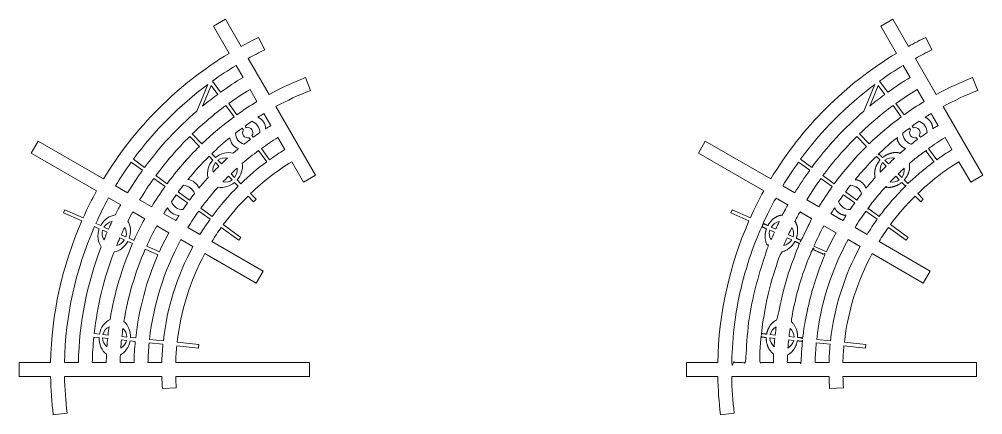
# Model space of a CAD drawing. Header units: inches. Extents: x -17.3 to 28.4, y -11 to 34.2.
# Drawn here: x -17.301 to -12.969, y 19.297 to 21.075 of the extents above; entities that cross this region are included whole.
import ezdxf

# ---------------------------------------------------------------- set-up
doc = ezdxf.new("R2010")
doc.units = ezdxf.units.IN
doc.header["$MEASUREMENT"] = 0
doc.layers.add('NOPLOT', color=5, linetype='Continuous', lineweight=5)

msp = doc.modelspace()

# ---------------------------------------------------------------- linework, layer by layer
at = {"layer": 'NOPLOT'}
for p, q in [((-16.4275701082407, 21.04409855505505), (-16.37344352050417, 21.07534855505505)), ((-16.37344352050417, 21.07534855505505), (-16.30298396923868, 20.95330903238471)), ((-16.3571105569752, 20.92205903238471), (-16.4275701082407, 21.04409855505505)), ((-16.1972877331111, 20.93771968308324), (-16.2248364652023, 20.99382144086177)), ((-16.27172821637896, 20.89917248040287), (-16.17795789758502, 20.73675752400983)), ((-16.43288369951943, 20.79729567679967), (-16.39614666427653, 20.7467314856797)), ((-15.99138897844884, 20.7551257416525), (-16.01451141766884, 20.81319232604415)), ((-16.45350312378628, 20.78221677683689), (-16.50282731409591, 20.66265025669039)), ((-16.43828160129287, 20.77814241344814), (-16.47690563630123, 20.68451408562412)), ((-16.43828160129287, 20.77814241344814), (-16.40878755481363, 20.73754734111262)), ((-16.37205048078778, 20.68698309661248), (-16.33531336282293, 20.6364187916355)), ((-16.35940959025068, 20.69616724117956), (-16.32267247228583, 20.64560293620258)), ((-16.14669986796973, 20.68261702857166), (-15.96873533383033, 20.37437341349689)), ((-16.29857619480669, 20.5858544177687), (-16.29321101053011, 20.57846987513044)), ((-16.28593530426958, 20.59503856233578), (-16.28057011999321, 20.5876540196978)), ((-16.53436221910011, 20.54856841092236), (-16.49070646746088, 20.5038410130215)), ((-16.52318053389487, 20.55948218849802), (-16.47952478225564, 20.51475479059716)), ((-16.26723141715792, 20.5427120325118), (-16.2618389694378, 20.53528996496275)), ((-16.25459052662061, 20.5518961770786), (-16.2491980789007, 20.54447410952983)), ((-17.24746436267917, 20.47281462836776), (-17.21621436267917, 20.52694121610428)), ((-16.2124607873852, 20.49390956568089), (-16.17572341903444, 20.44334491607726)), ((-16.44705065634417, 20.45911355418313), (-16.43049407559475, 20.44215054822743)), ((-16.43586897113893, 20.4700273317588), (-16.41931239038951, 20.45306432580309)), ((-16.22510167792231, 20.48472542111381), (-16.18836430957154, 20.43416077151018)), ((-16.79729567679988, 20.43288369951913), (-16.74673148567991, 20.39614666427624)), ((-16.7881115322328, 20.44552459005624), (-16.73754734111283, 20.40878755481334)), ((-16.41939188679295, 20.43077582674258), (-16.40339477707369, 20.41438602551799)), ((-16.40821020158771, 20.44168960431824), (-16.39221309186846, 20.42529980309365)), ((-16.02286192156686, 20.34312341349689), (-16.07578519033024, 20.43478920389769)), ((-16.68698309661269, 20.37205048078749), (-16.63641879163572, 20.33531336282263)), ((-16.35973881919934, 20.36965841631944), (-16.34377572393729, 20.35330346452717)), ((-16.34855713399411, 20.38057219389509), (-16.33259403873205, 20.36421724210282)), ((-15.96873533383016, 20.37437341349699), (-16.02286192156669, 20.34312341349699)), ((-16.69616724117977, 20.35940959025038), (-16.64560293620279, 20.32267247228553)), ((-16.33267353513549, 20.3419287430423), (-16.31608277001947, 20.32493071357402)), ((-16.32149184993025, 20.35284252061796), (-16.30490108481424, 20.33584449114968)), ((-16.59503856233599, 20.28593530426929), (-16.54447410953004, 20.2491980789004)), ((-16.58585441776891, 20.29857619480639), (-16.53528996496296, 20.26183896943751)), ((-16.27242661393998, 20.28020290130485), (-16.24770765538522, 20.25487715032224)), ((-16.26124492873475, 20.29111667888051), (-16.23652597017998, 20.2657909278979)), ((-16.24770765538522, 20.25487715032224), (-16.23652597017998, 20.2657909278979)), ((-17.10186624985162, 20.20464495853523), (-17.09551098980356, 20.21891910631089)), ((-17.10186624985162, 20.20464495853523), (-17.0200013288778, 20.16819634739722)), ((-17.09551098980356, 20.21891910631089), (-17.01364606882975, 20.18247049517289)), ((-16.4939095656811, 20.21246078738491), (-16.44334491607747, 20.17572341903414)), ((-16.48472542111402, 20.22510167792202), (-16.4341607715104, 20.18836430957125)), ((-16.95654882095982, 20.15704916256906), (-16.93475945660031, 20.14734791252159)), ((-16.38359599809021, 20.15162685126248), (-16.30440023247498, 20.094087759505)), ((-16.96290408100788, 20.1427750147934), (-16.94111471664836, 20.13307376474592)), ((-16.9267258943275, 20.12666744830087), (-16.90580677966782, 20.11735365838314)), ((-16.92037063427945, 20.14094159607654), (-16.89945151961976, 20.1316278061588)), ((-16.84235415800259, 20.10620642291144), (-16.82147212958224, 20.09690914485129)), ((-16.39278014265728, 20.13898596072537), (-16.31358437704205, 20.08144686896789)), ((-16.84870941805065, 20.09193227513578), (-16.82782738963029, 20.08263499707562)), ((-16.81330681849975, 20.07617002228125), (-16.79161198814277, 20.06651086148344)), ((-16.80708330726138, 20.09050282840624), (-16.78525672809472, 20.0807850092591)), ((-16.31358437704205, 20.08144686896789), (-16.30440023247498, 20.094087759505)), ((-16.73451448044421, 20.04108941319645), (-16.67741688360723, 20.01566792522248)), ((-16.72815922039615, 20.05536356097212), (-16.67106162355917, 20.02994207299815)), ((-16.96561601316166, 19.6461869168224), (-16.94189685707551, 19.64369393306082)), ((-16.96398275592311, 19.66172632143753), (-16.94040702682772, 19.65924841246013)), ((-16.92623261319258, 19.6420475546865), (-16.90345748154447, 19.63965379189155)), ((-16.92459935595403, 19.65758695930163), (-16.90182422430591, 19.65519319650668)), ((-16.84129886524124, 19.63312065805984), (-16.81856777011586, 19.63073152368994)), ((-16.83966560800268, 19.64866006267497), (-16.81693451287731, 19.64627092830507)), ((-16.80290352623294, 19.62908514531562), (-16.77914015189838, 19.62658751402886)), ((-16.80127026899438, 19.64462454993075), (-16.77750689465982, 19.64212691864399)), ((-16.71534806939811, 19.63559376284985), (-16.65318911413253, 19.62906059339177)), ((-16.71698132663667, 19.62005435823473), (-16.65482237137108, 19.61352118877664)), ((-16.59266326389821, 19.60698800332091), (-16.49530817312453, 19.59675557095595)), ((-16.59103000665965, 19.62252740793605), (-16.49367491588597, 19.61229497557108)), ((-16.49530817312453, 19.59675557095595), (-16.49367491588597, 19.61229497557108)), ((-17.16009452621387, 19.53125), (-17.30101362874487, 19.53125)), ((-17.30101362874487, 19.53125), (-17.30101362874487, 19.46875)), ((-15.99621471007911, 19.53125000000001), (-16.59744379292394, 19.53125)), ((-15.99621471007911, 19.46875), (-15.99621471007911, 19.53125)), ((-17.30101362874487, 19.46875), (-17.16009452621387, 19.46875)), ((-17.09758302049444, 19.46875), (-16.65996776128494, 19.46875)), ((-16.59744379292394, 19.46875), (-15.99621471007911, 19.46875)), ((-16.59484891033548, 19.41835868285907), (-16.65720885494216, 19.41415458216161)), ((-17.08582774798692, 19.30404484291673), (-17.14789344414755, 19.29668350976509))]:
    msp.add_line(p, q, dxfattribs=at)
for points in [[(-14.21621436267917, 20.52694121610428), (-13.9220590323847, 20.35711055697521, -0.1220899448771055), (-13.3571105569752, 20.92205903238471), (-13.4275701082407, 21.04409855505505), (-13.37344352050417, 21.07534855505505), (-13.30298396923868, 20.95330903238471, -0.01325590650633228), (-13.2248364652023, 20.99382144086177), (-13.1972877331111, 20.93771968308324, 0.01311781863238599), (-13.27172821637896, 20.89917248040287), (-13.17795789758502, 20.73675752400983, -0.03201610850712185), (-13.01451141766884, 20.81319232604415), (-12.99138897844884, 20.7551257416525, 0.03182321069279478), (-13.14669986796973, 20.68261702857166), (-12.96873533383016, 20.37437341349699), (-13.02286192156669, 20.34312341349699), (-13.07578519033024, 20.43478920389769, 0.05357402110058739), (-13.26124492873475, 20.29111667888051), (-13.23652597017998, 20.2657909278979), (-13.24770765538522, 20.25487715032224), (-13.27242661393998, 20.28020290130485, 0.03876241194840235), (-13.38359599809021, 20.15162685126248), (-13.30440023247498, 20.094087759505), (-13.31358437704205, 20.08144686896789), (-13.39278014265728, 20.13898596072537, 0.01728576982882796), (-13.43478920389768, 20.07578519033024), (-13.20497129528977, 19.94309975893087), (-13.23622129528977, 19.88897317119434), (-13.46603920389768, 20.02165860259372, 0.09611823778693464), (-13.59103000665965, 19.62252740793605), (-13.49367491588597, 19.61229497557108), (-13.49530817312453, 19.59675557095595), (-13.59266326389821, 19.60698800332091, 0.01728576982877788), (-13.59744379292394, 19.53125), (-12.99621471007911, 19.53125000000001), (-12.99621471007911, 19.46875), (-13.59744379292394, 19.46875, 0.01149131748547241), (-13.59484891033548, 19.41835868285907), (-13.65720885494216, 19.41415458216162, -0.011778956053687), (-13.65996776128494, 19.46875), (-14.09758302049444, 19.46875, 0.02585200156645702), (-14.08582774798692, 19.30404484291673), (-14.14789344414735, 19.29668350976512, -0.02599015819745427), (-14.16009452621387, 19.46875), (-14.30101362874487, 19.46875), (-14.30101362874487, 19.53125), (-14.16009452621387, 19.53125, -0.09916105318527503), (-14.0200013288778, 20.16819634739722), (-14.10186624985162, 20.20464495853523), (-14.09551098980356, 20.21891910631089), (-14.01364606882975, 20.18247049517289, -0.02030091509329661), (-13.9533090323847, 20.30298396923868), (-14.24746436267917, 20.47281462836776)], [(-13.39614666427653, 20.7467314856797, -0.01982181695688057), (-13.29459858276042, 20.81378511696327), (-13.32585480411549, 20.86792248040287, 0.02007073608382329), (-13.43288369951943, 20.79729567679967)], [(-13.73754734111283, 20.40878755481334), (-13.78811153223281, 20.44552459005624, -0.07468151206070732), (-13.45350312378628, 20.78221677683689), (-13.50282731409591, 20.66265025669039, 0.05647560060111221)], [(-13.40878755481363, 20.73754734111262), (-13.43828160129287, 20.77814241344814), (-13.47690563630123, 20.68451408562412, -0.01405922582951429)], [(-13.32267247228583, 20.64560293620258, -0.01925779175531792), (-13.23208448532155, 20.70550752400983), (-13.26334183324483, 20.75964683872281, 0.01955177181350289), (-13.35940959025068, 20.69616724117956)], [(-13.33531336282293, 20.6364187916355), (-13.37205048078778, 20.68698309661248, 0.03359932627606736), (-13.52318053389487, 20.55948218849802), (-13.47952478225564, 20.51475479059716, -0.03348166704087065)], [(-13.29095449232216, 20.51322007381517, -0.3138985902246096), (-13.32855307460469, 20.56315735338794, -0.006974233954115974), (-13.29857619480669, 20.5858544177687), (-13.29321101053011, 20.57846987513044, 0.7071331809047717), (-13.26723141715792, 20.5427120325118), (-13.2618389694378, 20.53528996496275, 0.007106153271063142)], [(-13.2192111737387, 20.56534464586631, 0.3138985902246147), (-13.25508574799276, 20.6165344905904, 0.006974233954305165), (-13.28593530426958, 20.59503856233578), (-13.28057011999322, 20.5876540196978, -0.7071331809385297), (-13.25459052662061, 20.5518961770786), (-13.2491980789007, 20.54447410952983, -0.007106153271253666)], [(-13.63641879163572, 20.33531336282263), (-13.68698309661269, 20.37205048078749, -0.03966968697627061), (-13.53436221910011, 20.54856841092236), (-13.49070646746088, 20.5038410130215, 0.03955197555284726)], [(-13.17572341903444, 20.44334491607726, -0.0177651577915027), (-13.10704717451074, 20.48893654884372), (-13.13830793307043, 20.54308177095225, 0.01819553736780717), (-13.2124607873852, 20.49390956568089)], [(-13.36474796096206, 20.45101781840226, 0.2123646453991768), (-13.40821020158771, 20.44168960431824), (-13.39221309186846, 20.42529980309365, -0.007318499689853936)], [(-13.74673148567991, 20.39614666427624, 0.01982181695681959), (-13.81378511696326, 20.29459858276043), (-13.86792248040286, 20.32585480411549, -0.0200707360837652), (-13.79729567679988, 20.43288369951913)], [(-13.42977116346396, 20.38755253957019, -0.2123646453991531), (-13.41939188679295, 20.43077582674258), (-13.40339477707369, 20.41438602551799, 0.007318499689852604)], [(-13.34855713399411, 20.38057219389509), (-13.33259403873205, 20.36421724210282, 0.2030305915627975), (-13.32189336571167, 20.40550974247252, 0.007463902496652779)], [(-13.38531553810907, 20.34360713385803, -0.007463902496653112), (-13.35973881919934, 20.36965841631944), (-13.34377572393729, 20.35330346452717, -0.203030591562826)], [(-13.64560293620279, 20.32267247228553, 0.01925779175525094), (-13.70550752400983, 20.23208448532156), (-13.75964683872281, 20.26334183324484, -0.01955177181343914), (-13.69616724117977, 20.35940959025038)], [(-13.58585441776891, 20.29857619480639), (-13.53528996496296, 20.26183896943751, -0.007106153270862182), (-13.51322007381603, 20.29095449232106, 0.3138985902246205), (-13.56315735338882, 20.32855307460356, 0.006974233953917567)], [(-13.56534464586708, 20.21921117373757, -0.3138985902246052), (-13.61653449059121, 20.25508574799154, -0.006974233954509567), (-13.59503856233599, 20.28593530426929), (-13.54447410953004, 20.2491980789004, 0.007106153271447632)], [(-13.44334491607747, 20.17572341903414, 0.01776515779142263), (-13.48893654884372, 20.10704717451074), (-13.54308177095224, 20.13830793307043, -0.0181955373677311), (-13.4939095656811, 20.21246078738491)], [(-13.88359367426929, 20.16564764387855, 0.2115963416351651), (-13.92037063427945, 20.14094159607654), (-13.89945151961976, 20.1316278061588, -0.006111752520905595)], [(-13.72815922039616, 20.05536356097212, -0.01893654678534929), (-13.68261702857165, 20.14669986796974), (-13.62847518008039, 20.11544105716888, 0.01858405907795508), (-13.67106162355917, 20.02994207299815)], [(-13.92047747635789, 20.08280526802609, -0.2115963416349846), (-13.9267258943275, 20.12666744830087), (-13.90580677966782, 20.11735365838314, 0.006111752520901599)], [(-13.84235415800259, 20.10620642291144), (-13.82147212958224, 20.09690914485129, 0.2038139843113038), (-13.82687641715875, 20.13937460559041, 0.00621282078892053)], [(-13.82782738963029, 20.08263499707562), (-13.84870941805065, 20.09193227513578, 0.006212820788924415), (-13.8630015512631, 20.05823622592978, 0.2038139843114974)], [(-13.71534806939811, 19.63559376284985, -0.0970362019593877), (-13.57433177095224, 20.0841813453339), (-13.52018654884372, 20.05292058677421, 0.0966019284321909), (-13.65318911413253, 19.62906059339177)], [(-13.89719234475515, 19.69248281962406, 0.2119458340918864), (-13.92459935595403, 19.65758695930163), (-13.90182422430591, 19.65519319650668, -0.006660905311572145)], [(-13.83966560800268, 19.64866006267497), (-13.81693451287731, 19.64627092830507, 0.2034579708047408), (-13.83514105158475, 19.68493817310899, 0.006781133525976512)], [(-13.9066797682673, 19.60221601459797, -0.2119458340917438), (-13.92623261319258, 19.6420475546865), (-13.90345748154447, 19.63965379189155, 0.006660905311568814)], [(-13.81856777011586, 19.63073152368994), (-13.84129886524124, 19.63312065805984, 0.006781133525979177), (-13.84441582451667, 19.59669460320458, 0.2034579708048536)], [(-13.65996776128494, 19.53125), (-13.72248927840431, 19.53125, -0.01819553736766635), (-13.71698132663667, 19.62005435823473), (-13.65482237137108, 19.61352118877664, 0.01776515779136476)]]:
    msp.add_lwpolyline(points, format="xyb", close=True, dxfattribs=at)
for points in [[(-16.29459858276042, 20.81378511696327), (-16.32585480411549, 20.86792248040287)], [(-16.23208448532155, 20.70550752400983), (-16.26334183324483, 20.75964683872281)], [(-16.1695676449054, 20.59722518008039), (-16.20082645570626, 20.65136702857166)], [(-16.10704717451074, 20.48893654884372), (-16.13830793307043, 20.54308177095225)], [(-16.9220590323847, 20.35711055697521), (-17.21621436267917, 20.52694121610428)], [(-17.24746436267917, 20.47281462836776), (-16.9533090323847, 20.30298396923868)], [(-16.81378511696326, 20.29459858276043), (-16.86792248040286, 20.32585480411549)], [(-16.89917248040286, 20.27172821637897), (-16.84503511696326, 20.2404719950239)], [(-16.70550752400983, 20.23208448532156), (-16.75964683872281, 20.26334183324484)], [(-16.79089683872281, 20.20921524550831), (-16.73675752400983, 20.17795789758503)], [(-16.59722518008039, 20.16956764490541), (-16.65136702857165, 20.20082645570627)], [(-16.68261702857165, 20.14669986796974), (-16.62847518008039, 20.11544105716888)], [(-16.48893654884372, 20.10704717451074), (-16.54308177095224, 20.13830793307043)], [(-16.57433177095224, 20.0841813453339), (-16.52018654884372, 20.05292058677421)], [(-16.46603920389768, 20.02165860259372), (-16.23622129528977, 19.88897317119434), (-16.20497129528977, 19.94309975893087), (-16.43478920389768, 20.07578519033024)], [(-17.03507057778431, 19.53125), (-17.09758302049444, 19.53125)], [(-16.91004238290657, 19.53125), (-16.97255707875312, 19.53125)], [(-16.78500870207427, 19.53125), (-16.84752632367599, 19.53125)], [(-16.65996776128494, 19.53125), (-16.72248927840431, 19.53125)]]:
    msp.add_lwpolyline(points, dxfattribs=at)
for centre, radius, start, end in [((-15.5, 19.50000000000001), 1.660388628744869, 115.8837264194504, 118.9215784773522), ((-15.5, 19.50000000000001), 1.597888628744869, 115.8731815447999, 118.8793916955527), ((-15.5, 19.50000000000001), 1.660388628744869, 121.0784215226486, 148.9215784773519), ((-15.5, 19.50000000000001), 1.597888628744869, 121.1206083044479, 125.7198646684406), ((-15.5, 19.5), 1.535388628744869, 121.1662303069018, 125.7084612973029), ((-15.5, 19.5), 1.410388628744869, 111.3953466955117, 118.730392738736), ((-15.5, 19.50000000000001), 1.597888628744869, 126.6358368500574, 143.7198646683847), ((-15.5, 19.5), 1.472888628744869, 121.215724960273, 125.6960901403995), ((-15.5, 19.5), 1.347888628744869, 111.3806301170755, 118.6715122349464), ((-15.5, 19.5), 1.535388628744869, 126.2915387027664, 129.5134636431036), ((-15.5, 19.5), 1.472888628744869, 126.3039098596701, 134.0014124835454), ((-15.5, 19.5), 1.410388628744869, 121.2696072612645, 125.6826225358029), ((-15.5, 19.5), 1.535388628744869, 130.7789415917111, 143.7084612972474), ((-15.5, 19.5), 1.410388628744869, 126.317377464267, 133.9879448789485), ((-15.5, 19.5), 1.347888628744869, 121.328487765054, 122.6695569929717), ((-15.5, 19.5), 1.347888628744869, 126.3320940427031, 127.9304448121084), ((-16.27390076857506, 20.56518302610495), 0.02343983364677982, 145.4692038697061, 286.5307961303528), ((-15.5, 19.5), 1.347888628744869, 124.0695551879182, 125.667905957367), ((-16.27390076857506, 20.56518302610495), 0.02343983364677982, 325.4692038671299, 106.5307961329343), ((-16.27390076857506, 20.56518302610495), 0.05468983364677982, 0.1693211164298911, 69.87731935021341), ((-15.5, 19.5), 1.285388628744869, 121.3930958295179, 122.6292446974299), ((-15.5, 19.5), 1.472888628744869, 134.6092322028163, 143.6960901403443), ((-15.5, 19.5), 1.347888628744869, 129.3304430070234, 133.9732283005125), ((-16.27390076857506, 20.56518302610495), 0.05468983364677982, 182.1226806498133, 251.8306788835958), ((-15.5, 19.5), 1.285388628744869, 126.3482417873355, 127.9768247386486), ((-15.5, 19.5), 1.285388628744869, 124.0231752613779, 125.6517582127348), ((-15.5, 19.5), 1.222888628744869, 121.4643099920697, 125.6339598620843), ((-15.5, 19.5), 1.410388628744869, 134.6226998074129, 143.6826225357481), ((-15.5, 19.5), 1.285388628744869, 129.3707553019539, 130.8099198253985), ((-15.5, 19.5), 1.347888628744869, 134.6374163858489, 140.6695569930499), ((-16.3759929627625, 20.3974965344227), 0.05468983364677981, 78.134548828574, 126.0924645241233), ((-15.5, 19.5), 1.285388628744869, 132.2798339217548, 133.9570805558803), ((-15.5, 19.5), 1.222888628744869, 126.366040137986, 130.7654824741358), ((-15.5, 19.5), 1.160388628744869, 121.543198170531, 125.6142441867479), ((-15.5, 19.50000000000001), 1.597888628744869, 144.280135331573, 148.8793916955524), ((-16.3759929627625, 20.3974965344227), 0.05468983364677981, 142.5181801622435, 190.4760958577876), ((-15.5, 19.5), 1.285388628744869, 134.6535641304808, 136.330810764606), ((-15.5, 19.5), 1.222888628744869, 132.2287135229058, 133.9392822052297), ((-16.3759929627625, 20.3974965344227), 0.05468983364677981, 322.518180162245, 8.425365734408857), ((-15.5, 19.5), 1.160388628744869, 126.3857558133225, 133.919566529893), ((-15.5, 19.5), 1.097888628744869, 121.6310716064073, 133.897606074435), ((-15.5, 19.5), 1.535388628744869, 144.291538702711, 148.8337696930981), ((-15.5, 19.5), 1.285388628744869, 137.8007248609696, 140.6292446980687), ((-15.5, 19.5), 1.222888628744869, 134.6713624811312, 136.3819311634551), ((-15.5, 19.5), 1.472888628744869, 144.3039098596152, 148.784275039727), ((-15.5, 19.5), 1.410388628744869, 144.3173774642124, 148.7303927387355), ((-15.5, 19.5), 1.347888628744869, 142.069555187953, 143.6679059573129), ((-16.5651830261058, 20.27390076857393), 0.05468983364677982, 18.16932111643539, 87.87731935022015), ((-15.5, 19.5), 1.222888628744869, 137.8451622122251, 143.6339598620315), ((-15.5, 19.5), 1.160388628744869, 134.6910781564675, 143.6142441866958), ((-16.3759929627625, 20.3974965344227), 0.05468983364677981, 260.1852789519532, 306.0924645241232), ((-15.5, 19.5), 1.660388628744869, 151.078421522648, 155.7304095430705), ((-15.5, 19.5), 1.347888628744869, 144.3320940426489, 145.9304448121445), ((-15.5, 19.5), 1.285388628744869, 142.0231752614142, 143.6517582126812), ((-15.5, 19.5), 1.097888628744869, 134.7130386119255, 143.5922837312386), ((-15.5, 19.5), 1.597888628744869, 151.1206083044474, 155.7198646684194), ((-15.5, 19.5), 1.535388628744869, 151.1662303069014, 153.0825976302741), ((-16.5651830261058, 20.27390076857393), 0.05468983364677982, 200.1226806498778, 269.8306788836594), ((-15.5, 19.5), 1.285388628744869, 144.3482417872818, 145.9768247386831), ((-15.5, 19.5), 1.472888628744869, 151.2157249602725, 153.0517204183659), ((-15.5, 19.5), 1.347888628744869, 147.3304430070912, 148.6715122349459), ((-15.5, 19.5), 1.285388628744869, 147.3707553019887, 148.6069041704822), ((-15.5, 19.5), 1.222888628744869, 144.3660401379333, 148.5356900079305), ((-15.5, 19.5), 1.660388628744869, 156.2695904569578, 178.9215784773519), ((-16.87409901195487, 20.11178829657608), 0.05468983364677982, 99.99773660560687, 147.7871421809727), ((-15.5, 19.5), 1.535388628744869, 154.3077682378733, 155.7084612972807), ((-15.5, 19.5), 1.410388628744869, 151.269607261264, 155.6826225357787), ((-15.5, 19.5), 1.347888628744869, 151.3284877650536, 155.6679059573418), ((-15.5, 19.5), 1.160388628744869, 144.3857558132705, 148.4568018294691), ((-15.5, 19.5), 1.597888628744869, 156.2801353316075, 178.8793916955524), ((-16.87409901195487, 20.11178829657608), 0.05468983364677982, 164.2128578190928, 212.002263394419), ((-15.5, 19.5), 1.535388628744869, 156.2915387027444, 157.692231762151), ((-15.5, 19.5), 1.472888628744869, 154.2722348197474, 155.6960901403764), ((-16.87409901195487, 20.11178829657608), 0.05468983364677982, 344.2128578190928, 30.29244950353866), ((-15.5, 19.5), 1.285388628744869, 151.3930958295174, 155.6517582127085), ((-15.5, 19.5), 1.097888628744869, 144.4077162687294, 148.3689283935927), ((-15.5, 19.5), 1.410388628744869, 156.317377464243, 170.8196473397491), ((-15.5, 19.5), 1.472888628744869, 156.303909859647, 157.7277651802771), ((-16.87409901195487, 20.11178829657608), 0.05468983364677982, 281.7075504964841, 327.7871421809726), ((-15.5, 19.5), 1.222888628744869, 151.4643099920692, 173.6339598620466), ((-15.5, 19.5), 1.535388628744869, 158.9174023697504, 178.8337696930984), ((-15.5, 19.5), 1.472888628744869, 158.9482795818971, 173.6960901403647), ((-15.5, 19.5), 1.347888628744869, 156.3320940426777, 170.7829110395941), ((-15.5, 19.5), 1.285388628744869, 156.3482417873089, 173.6517582126979), ((-15.5, 19.5), 1.160388628744869, 151.5431981705305, 173.6142441867094), ((-15.5, 19.5), 1.097888628744869, 151.6310716064069, 173.5922837312504), ((-16.87158356303495, 19.64415924149579), 0.05468983364677982, 117.9210767972076, 165.7871421809542), ((-15.5, 19.5), 1.410388628744869, 172.1560780635447, 173.6826225357674), ((-15.5, 19.5), 1.347888628744869, 172.1138084527146, 173.6679059573308), ((-16.87158356303495, 19.64415924149579), 0.05468983364677982, 2.212857819072991, 48.21410593918966), ((-15.5, 19.5), 1.472888628744869, 174.3039098596355, 178.7842750397273), ((-16.87158356303495, 19.64415924149579), 0.05468983364677982, 182.2128578190749, 230.0789232027902), ((-15.5, 19.5), 1.410388628744869, 174.3173774642316, 175.8439219364536), ((-15.5, 19.5), 1.347888628744869, 174.3320940426669, 175.8861915472837), ((-16.87158356303495, 19.64415924149579), 0.05468983364677982, 299.7858940608092, 345.7871421809506), ((-15.5, 19.5), 1.285388628744869, 174.3482417872985, 178.6069041704823), ((-15.5, 19.5), 1.222888628744869, 174.3660401379482, 178.5356900079306), ((-15.5, 19.5), 1.160388628744869, 174.385755813284, 178.4568018294692), ((-15.5, 19.5), 1.097888628744869, 174.4077162687411, 178.3689283935929), ((-15.5, 19.5), 1.410388628744869, 177.1803526602493, 178.7303927387357), ((-15.5, 19.5), 1.347888628744869, 177.2170889604159, 178.6715122349462), ((-15.5, 19.5), 1.660388628744869, 181.0784215226481, 187.0335863770214), ((-15.5, 19.5), 1.597888628744869, 181.1206083044476, 187.0441312516723), ((-15.5, 19.5), 1.160388628744869, 181.5431981705308, 184.2426112086553), ((-15.5, 19.5), 1.097888628744869, 181.6310716064072, 184.264571664113)]:
    msp.add_arc(centre, radius, start, end, dxfattribs=at)
for centre, major_axis, start_param, end_param in [((-16.27390076857507, 20.56518302610495), (-0.06952678591400663, -0.0505141668020376), 8.928614103576285, 9.849485602900508), ((-16.27390076857507, 20.56518302610495), (-0.06952678591400663, -0.0505141668020376), 5.858477665043786, 6.779349164471089), ((-16.3759929627625, 20.3974965344227), (-0.06150093865145551, -0.06002740667583512), 3.564509891031062, 4.621356681195653), ((-16.3759929627625, 20.3974965344227), (-0.06150093865145551, -0.06002740667583512), 4.803421279574019, 5.860268069759346), ((-16.3759929627625, 20.3974965344227), (-0.06150093865145551, -0.06002740667583512), 7.945013933163871, 8.926844425128088), ((-16.5651830261058, 20.27390076857393), (-0.050514166802003, -0.06952678591403175), 8.92861410348429, 9.849485602907038), ((-16.3759929627625, 20.3974965344227), (-0.06150093865145551, -0.06002740667583512), 6.781118842820718, 7.762949334785549), ((-16.87409901195487, 20.11178829657608), (-0.03495487944398392, -0.07850994465857644), 3.570776865261086, 4.62135668119602), ((-16.5651830261058, 20.27390076857393), (-0.050514166802003, -0.06952678591403175), 5.858477665049478, 6.779349164471077), ((-16.87409901195487, 20.11178829657608), (-0.03495487944398392, -0.07850994465857644), 1.661828625984494, 2.649857887937174), ((-16.87409901195487, 20.11178829657608), (-0.03495487944398392, -0.07850994465857644), 4.803421279574327, 5.854001095506548), ((-16.87409901195487, 20.11178829657608), (-0.03495487944398392, -0.07850994465857644), 6.774920072885982, 7.762949334785777), ((-16.87158356303495, 19.64415924149579), (-0.00898315874457544, -0.08546904624602958), 3.567928048811193, 4.621356681195725), ((-16.87158356303495, 19.64415924149579), (-0.00898315874457544, -0.08546904624602958), 1.661828625984235, 2.647038566635642), ((-16.87158356303495, 19.64415924149579), (-0.00898315874457544, -0.08546904624602958), 4.803421279574043, 5.856849911824273), ((-16.87158356303495, 19.64415924149579), (-0.00898315874457544, -0.08546904624602958), 0.4945540870173551, 1.479764027605901)]:
    msp.add_ellipse(centre, major_axis=major_axis, ratio=0.8181867553500265, start_param=start_param, end_param=end_param, dxfattribs=at)
for points, weights, knots in [([(-13.22758101333935, 20.63464956022898), (-13.2143015615623, 20.64316485633378), (-13.20082645570626, 20.65136702857166), (-13.18519705030583, 20.62429610432603), (-13.1695676449054, 20.59722518008039), (-13.18140434814765, 20.59000198318587), (-13.1930824692241, 20.58252511183845), (-13.19469327322173, 20.6192651290358), (-13.2275810133397, 20.63464956022824)], [1, 0.9999315202468654, 1, 1, 1, 0.9999418161992157, 1, 0.8958589622238192, 1], [0, 0, 0, 0.02340607352434176, 0.02340607352434176, 1.023406073524342, 1.023406073524342, 1.044980941314208, 1.044980941314208, 1.965852440638431, 1.965852440638431, 1.965852440638431]), ([(-13.34006786625949, 20.47288740714681), (-13.38095021012143, 20.48529277736547), (-13.41931239038951, 20.45306432580309), (-13.42759068076422, 20.46154582878095), (-13.43586897113893, 20.4700273317588), (-13.39654587800845, 20.50796570885926), (-13.3542809600607, 20.54259666063992), (-13.34981236712812, 20.50656451040255), (-13.31536830016281, 20.49367925509001), (-13.32784865331396, 20.48343844118335), (-13.34006786625949, 20.47288740714681)], [1, 0.8636030242041354, 1, 1, 1, 0.9991793413750639, 1, 0.895858962200918, 1, 0.9999211357950848, 1], [0, 0, 0, 1.056846790164591, 1.056846790164591, 2.056846790164591, 2.056846790164591, 2.137878679999149, 2.137878679999149, 3.058750179426452, 3.058750179426452, 3.083868338838457, 3.083868338838457, 3.083868338838457]), ([(-13.49367925509104, 20.31536830016216), (-13.50656451040376, 20.34981236712713), (-13.54259666064096, 20.35428096005942), (-13.49758542252406, 20.40921437043151), (-13.44705065634417, 20.45911355418313), (-13.43877236596946, 20.45063205120528), (-13.43049407559475, 20.44215054822743), (-13.46364319899189, 20.40458107147903), (-13.45223272744581, 20.36340996038061), (-13.47354902968356, 20.3399007567014), (-13.49367925509032, 20.31536830016242)], [1, 0.8958589622019298, 1, 0.9986148163004294, 1, 1, 1, 0.8636030241989081, 1, 0.9996953780769284, 1], [0, 0, 0, 0.9208714994227485, 0.9208714994227485, 1.026152213961657, 1.026152213961657, 2.026152213961657, 2.026152213961657, 3.082999004146984, 3.082999004146984, 3.132365988262339, 3.132365988262339, 3.132365988262339]), ([(-13.29850278614635, 20.42620186721363), (-13.26292621350127, 20.45687335836934), (-13.22510167792231, 20.48472542111381), (-13.20673299374693, 20.45944309631199), (-13.18836430957154, 20.43416077151018), (-13.24986925883165, 20.38883900974938), (-13.30490108481424, 20.33584449114968), (-13.31319646737225, 20.34434350588382), (-13.32149184993025, 20.35284252061796), (-13.29113846515936, 20.38724345393145), (-13.29850278614635, 20.42620186721363)], [1, 0.9992631032144107, 1, 1, 1, 0.9978395823380293, 1, 1, 1, 0.8819017506628785, 1], [0, 0, 0, 0.07678475401744445, 0.07678475401744445, 1.076784754017444, 1.076784754017444, 1.208274556243634, 1.208274556243634, 2.208274556243634, 2.208274556243634, 3.190105048207851, 3.190105048207851, 3.190105048207851]), ([(-13.4341607715104, 20.18836430957125), (-13.45944309631221, 20.20673299374663), (-13.48472542111402, 20.22510167792202), (-13.44806442144808, 20.27488920349768), (-13.40656871808638, 20.32072514138457), (-13.36780031675217, 20.31241838226603), (-13.33267353513549, 20.3419287430423), (-13.32437815257748, 20.33342972830816), (-13.31608277001947, 20.32493071357402), (-13.38044971006587, 20.26125415278365), (-13.4341607715104, 20.18836430957125)], [1, 1, 1, 0.9987242983244606, 1, 0.8819017506627338, 1, 1, 1, 0.9969697166843368, 1], [0, 0, 0, 1, 1, 1.101033578720831, 1.101033578720831, 2.082864070685662, 2.082864070685662, 3.082864070685661, 3.082864070685661, 3.238602697615256, 3.238602697615256, 3.238602697615256]), ([(-13.93475945660031, 20.14734791252159), (-13.94565413878007, 20.15219853754532), (-13.95654882095982, 20.15704916256906), (-13.93016327127959, 20.215540738948), (-13.89917248040286, 20.27172821637897), (-13.87210379868306, 20.25610010570144), (-13.84503511696326, 20.2404719950239), (-13.8574195251114, 20.21797625720533), (-13.86904473385665, 20.19507895808925), (-13.9113303966808, 20.19121617449528), (-13.93489120540999, 20.14740657087091)], [1, 1, 1, 0.9991946555266098, 1, 1, 1, 0.9998601662062784, 1, 0.8651785996177435, 1], [0, 0, 0, 1, 1, 1.080272166694616, 1.080272166694616, 2.080272166694616, 2.080272166694616, 2.1137190861651, 2.1137190861651, 3.164298902100034, 3.164298902100034, 3.164298902100034]), ([(-13.8069515584517, 20.09044417005692), (-13.79134921999114, 20.133951292488), (-13.8129564523558, 20.16749252199641), (-13.8022609166086, 20.18853061935188), (-13.79089683872281, 20.20921524550831), (-13.76382718136632, 20.19358657154667), (-13.73675752400983, 20.17795789758503), (-13.76287915556553, 20.13030578750414), (-13.78525672809472, 20.0807850092591), (-13.79617001767805, 20.08564391883267), (-13.80708330726138, 20.09050282840624)], [1, 0.8804363640311728, 1, 0.9998716491755594, 1, 1, 1, 0.9992585498894992, 1, 1, 1], [0, 0, 0, 0.9880292619526803, 0.9880292619526803, 1.020073427748072, 1.020073427748072, 2.020073427748072, 2.020073427748072, 2.097095074229155, 2.097095074229155, 3.097095074229155, 3.097095074229155, 3.097095074229155]), ([(-13.65136702857165, 20.20082645570627), (-13.64316485633416, 20.21430156156168), (-13.63464956022977, 20.22758101333812), (-13.61926512903467, 20.1946932732165), (-13.58252511183143, 20.19308246923509), (-13.59000198318246, 20.18140434815322), (-13.59722518008039, 20.16956764490541), (-13.62429610432602, 20.18519705030584), (-13.65136702857165, 20.20082645570627)], [1, 0.9999315202468718, 1, 0.8958589622021852, 1, 0.999941816199161, 1, 1, 1], [0, 0, 0, 0.02340607352324309, 0.02340607352324309, 0.9442775729448427, 0.9442775729448427, 0.9658524407448565, 0.9658524407448565, 1.965852440744857, 1.965852440744857, 1.965852440744857]), ([(-13.94124646545804, 20.13313242309524), (-13.95803808746635, 20.0863089833667), (-13.93261406390033, 20.05229990511844), (-14.02958387299558, 19.80076933088506), (-14.03507057778431, 19.53125), (-14.06632679913938, 19.53125), (-14.09758302049444, 19.53125), (-14.09133886520854, 19.85046780678703), (-13.96290408100788, 20.1427750147934), (-13.95200939882812, 20.13792438976966), (-13.94111471664836, 20.13307376474592)], [1, 0.8651785996184237, 1, 0.9849342248522444, 1, 1, 1, 0.9806159301084351, 1, 1, 1], [0, 0, 0, 1.050579815932221, 1.050579815932221, 1.398186000761251, 1.398186000761251, 2.398186000761251, 2.398186000761251, 2.792617432814373, 2.792617432814373, 3.792617432814373, 3.792617432814373, 3.792617432814373]), ([(-13.94040702682772, 19.65924841246013), (-13.95219489137541, 19.66048736694883), (-13.96398275592311, 19.66172632143753), (-13.94305306858185, 19.85118652236287), (-13.87458296084957, 20.02907711765673), (-13.83519890920967, 20.03546327797827), (-13.81330681849975, 20.07617002228125), (-13.80245940332126, 20.07134044188234), (-13.79161198814277, 20.06651086148344), (-13.86369267573417, 19.90217106407367), (-13.8923230059531, 19.72501717975868), (-13.9315081335073, 19.70835534142672), (-13.94040702682772, 19.65924841246013)], [1, 1, 1, 0.9917297180438945, 1, 0.8804363640437108, 1, 1, 1, 0.9920024496853619, 1, 0.8644634329328161, 1], [0, 0, 0, 1, 1, 1.257397851705642, 1.257397851705642, 2.245427113605437, 2.245427113605437, 3.245427113605437, 3.245427113605437, 3.498539471945807, 3.498539471945807, 4.55196810433034, 4.55196810433034, 4.55196810433034]), ([(-13.80112684200362, 19.64460947514657), (-13.79973728094511, 19.69065271455212), (-13.83048541219627, 19.71589887318981), (-13.80311376537055, 19.88457773781659), (-13.73451448044421, 20.04108941319645), (-13.70596568202572, 20.02837866920947), (-13.67741688360723, 20.01566792522248), (-13.75588087403866, 19.83651226598828), (-13.77750689465982, 19.64212691864399), (-13.7893885818271, 19.64337573428737), (-13.80127026899438, 19.64462454993075)], [1, 0.8811038998269487, 1, 0.9920590232414848, 1, 1, 1, 0.9886208946954271, 1, 1, 1], [0, 0, 0, 0.9852099406514068, 0.9852099406514068, 1.237424276850756, 1.237424276850756, 2.237424276850757, 2.237424276850757, 2.539427610646714, 2.539427610646714, 3.539427610646714, 3.539427610646714, 3.539427610646714]), ([(-13.94204028406627, 19.643709007845), (-13.94354575754778, 19.59382499914798), (-13.90868111002613, 19.56938021582735), (-13.90961964926576, 19.55032431520715), (-13.91004238290657, 19.53125), (-13.94129973082985, 19.53125), (-13.97255707875312, 19.53125), (-13.97133462570549, 19.58885422043978), (-13.96561601316167, 19.6461869168224), (-13.95375643511858, 19.64494042494161), (-13.94189685707551, 19.64369393306082)], [1, 0.8644634329665727, 1, 0.9999085162451382, 1, 1, 1, 0.999235748589665, 1, 1, 1], [0, 0, 0, 1.05342863225023, 1.05342863225023, 1.08048193515769, 1.08048193515769, 2.08048193515769, 2.08048193515769, 2.158679059242001, 2.158679059242001, 3.158679059242001, 3.158679059242001, 3.158679059242001]), ([(-13.80290352623294, 19.62908514531562), (-13.79102183906566, 19.62783632967223), (-13.77914015189838, 19.62658751402886), (-13.78384679709798, 19.57902785617688), (-13.78500870207427, 19.53125), (-13.81626751287513, 19.53125), (-13.84752632367599, 19.53125), (-13.84712966995673, 19.54835404249847), (-13.8462990135171, 19.56544250684848), (-13.81097383118162, 19.58374408039113), (-13.80276009924217, 19.62907007053143)], [1, 1, 1, 0.9993095039710924, 1, 1, 1, 0.9999194546358042, 1, 0.8811038998418128, 1], [0, 0, 0, 0.9999999999999996, 0.9999999999999996, 1.074327680317386, 1.074327680317386, 2.074327680317386, 2.074327680317386, 2.099712155175578, 2.099712155175578, 3.084922095764124, 3.084922095764124, 3.084922095764124])]:
    msp.add_rational_spline(points, weights, degree=2, knots=knots, dxfattribs=at)

doc.saveas('drawing.dxf')
